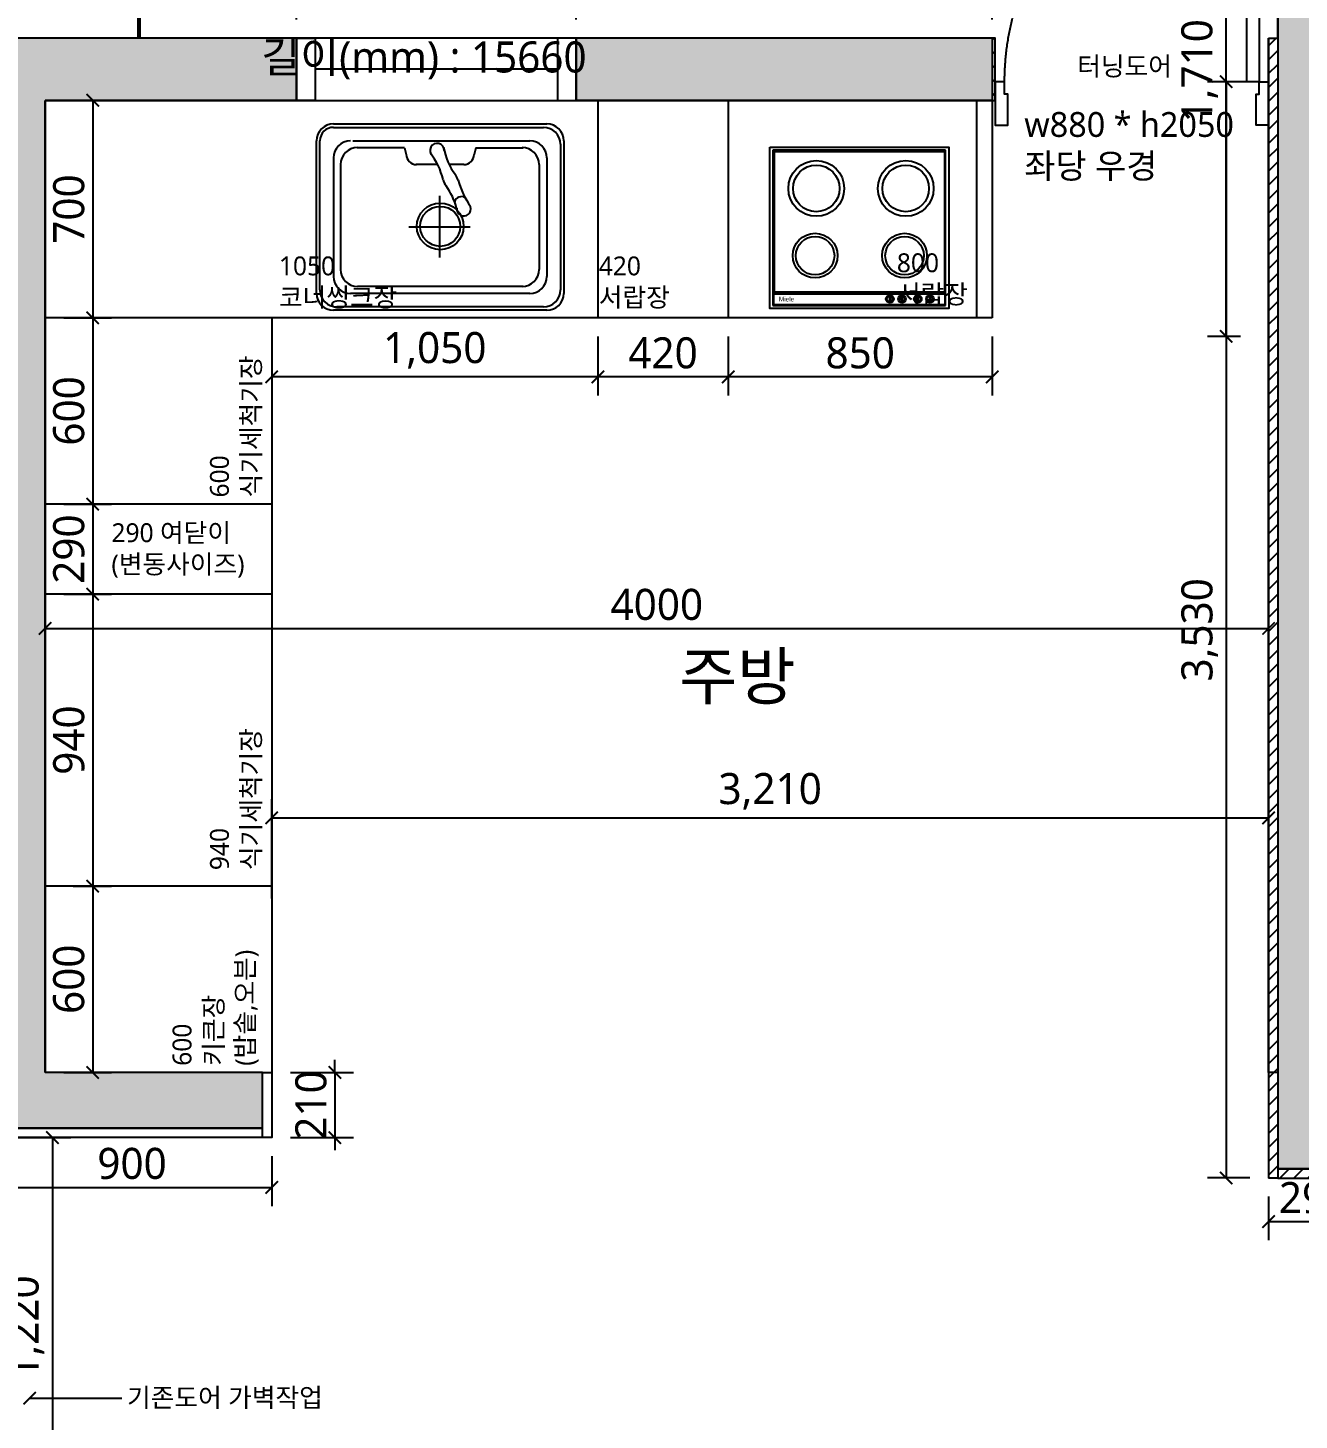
# Model space of a CAD drawing. Header units: millimetres. Extents: x 512 to 764439, y -71 to 559481.
# Drawn here: x 300511 to 304605, y 277711 to 282194 of the extents above; entities that cross this region are included whole.
import ezdxf
from ezdxf.enums import TextEntityAlignment as Align

# ---------------------------------------------------------------- set-up
doc = ezdxf.new("R2010")
doc.units = ezdxf.units.MM
doc.header["$LTSCALE"] = 50
doc.linetypes.add('CENTER2', pattern=[28.575, 19.05, -3.175, 3.175, -3.175])
doc.linetypes.add('HIDDEN2', pattern=[0.1875, 0.125, -0.0625])
for name, color, linetype in [('.', 8, 'Continuous'), ('CO-FURB-DN', 9, 'Continuous'), ('DIM', 7, 'Continuous'), ('fin', 5, 'Continuous'), ('fur', 6, 'Continuous'), ('ha', 8, 'Continuous'), ('hid', 8, 'HIDDEN2'), ('wall', 2, 'Continuous'), ('wall2', 3, 'Continuous'), ('win', 4, 'Continuous'), ('목공', 124, 'Continuous')]:
    doc.layers.add(name, color=color, linetype=linetype)
doc.layers.add('00', color=7, linetype='Continuous', lineweight=0)
doc.layers.add('text', color=7, linetype='Continuous', lineweight=0)
doc.styles.add('DH-TEXT', font='')
doc.styles.add('N 맑은고딕', font='malgun.ttf')
doc.styles.add('맑은 고딕', font='malgun.ttf')
doc.styles.get('DH-TEXT').set_extended_font_data('HY울릉도L')
doc.dimstyles.new('DH IN40', dxfattribs={"dimscale": 40, "dimtxt": 2.5, "dimasz": 1, "dimexe": 1.5, "dimexo": 1.5, "dimtad": 1, "dimdec": 7, "dimlunit": 6, "dimtxsty": '맑은 고딕', "dimblk": 'ARCHTICK', "dimcen": 2.5, "dimclrd": 256, "dimclre": 256, "dimclrt": 256, "dimadec": 0, "dimazin": 0, "dimtfac": 1, "dimtdec": 7, "dimtix": 1, "dimtmove": 0, "dimatfit": 3, "dimldrblk": 'ARCHTICK', "dimfxl": 1, "dimtfillclr": 1, "dimlwd": -1, "dimlwe": -1, "dimarcsym": 0})
pattern_1 = [(45, (-61314.15, 12269.408), (-22.4506403, 22.4506403), [])]

# ---------------------------------------------------------------- blocks, each defined once
blk = doc.blocks.new('*U17')
at = {"layer": 'win', "linetype": 'Continuous'}
blk.add_line((60, 100), (840, 100), dxfattribs=at)
for points in [[(0, 0), (900, 0), (900, 200), (0, 200)], [(0, 0), (60, 0), (60, 200), (0, 200)], [(900, 0), (840, 0), (840, 200), (900, 200)]]:
    blk.add_lwpolyline(points, close=True, dxfattribs=at)
blk = doc.blocks.new('*U767')
at = {"layer": 'win', "linetype": 'Continuous', "transparency": 33554687}
for points in [[(30, 1020), (30, 200), (70, 200), (70, 1020)], [(0, 200), (0, 60), (40, 60), (40, 160), (30, 160), (30, 200)], [(880, 200), (880, 60), (840, 60), (840, 160), (850, 160), (850, 200)]]:
    blk.add_lwpolyline(points, close=True, dxfattribs=at)
at = {"layer": 'win', "linetype": 'CENTER2', "ltscale": 20, "transparency": 33554687}
blk.add_arc((30, 200), 820, 0, 90, dxfattribs=at)
blk = doc.blocks.new('qussdfoiashfoi')
at = {"layer": 'ha', "linetype": 'Continuous'}
h = blk.add_hatch(color=256, dxfattribs=at)
h.dxf.hatch_style = 1
h.paths.add_polyline_path([(167853.5, 39235.2), (167853.5, 39565.2), (167623.5, 39565.2), (167623.5, 34425.2), (167853.5, 34425.2)])
h.paths.add_polyline_path([(166703.5, 38065.2), (165363.5, 38065.2), (165363.5, 37865.2), (166703.5, 37865.2)])
h.paths.add_polyline_path([(164463.5, 38065.2), (163453.5, 38065.2), (163453.5, 37035.2), (162123.5, 37035.2), (162123.5, 39365.2), (163323.5, 39365.2), (163323.5, 39565.2), (161923.5, 39565.2), (161923.5, 36255.2), (160823.5, 36255.2), (160823.5, 34875.2), (161023.5, 34875.2), (161023.5, 36055.2), (163483.5, 36055.2), (163483.5, 34735.2), (163253.5, 34735.2), (163253.5, 34555.2), (163513.5, 34555.2), (164353.5, 34555.2), (164353.5, 34735.2), (163653.5, 34735.2), (163653.5, 37865.2), (164463.5, 37865.2)])
h.paths.add_polyline_path([(163253.5, 36835.2), (163253.5, 36255.2), (162123.5, 36255.2), (162123.5, 36835.2)], flags=16)
h.paths.add_polyline_path([(163453.5, 33275.2), (163453.5, 33635.2), (163253.5, 33635.2), (163253.5, 33275.2), (162273.5, 33275.2), (162273.5, 33075.2), (163453.5, 33075.2)])
h.paths.add_polyline_path([(161373.5, 33275.2), (161023.5, 33275.2), (161023.5, 34315.2), (160823.5, 34315.2), (160823.5, 33275.2), (159913.5, 33275.2), (159913.5, 27845.2), (162303.5, 27845.2), (162303.5, 28905.2), (161883.5, 28905.2), (161883.5, 29425.2), (162383.5, 29425.2), (162383.5, 29625.2), (161663.5, 29625.2), (161663.5, 29425.2), (161663.5, 28045.2), (160113.5, 28045.2), (160113.5, 29425.2), (160883.5, 29425.2), (160883.5, 29625.2), (160233.5, 29625.2), (160233.5, 33075.2), (161023.5, 33075.2), (161373.5, 33075.2)])
h.paths.add_polyline_path([(164683.5, 33275.2), (164453.5, 33275.2), (164453.5, 29325.2), (164683.5, 29325.2)])
h.paths.add_polyline_path([(164683.5, 28375.2), (164483.5, 28375.2), (164483.5, 28285.2), (163813.5, 28285.2), (163813.5, 28085.2), (164483.5, 28085.2), (164483.5, 27845.2), (164683.5, 27845.2)])
h.paths.add_polyline_path([(169863.5, 32950.2), (169663.5, 32950.2), (169663.5, 29290.2), (169863.5, 29290.2), (169863.5, 29365.2), (170413.5, 29365.2), (170413.5, 29565.2), (169863.5, 29565.2)])
h.paths.add_polyline_path([(170523.5, 28245.2), (169863.5, 28245.2), (169863.5, 28400.2), (169663.5, 28400.2), (169663.5, 27845.2), (169863.5, 27845.2), (169863.5, 28045.2), (170523.5, 28045.2)])
h.paths.add_polyline_path([(174253.5, 32865.2), (174053.5, 32865.2), (174053.5, 34625.2), (172833.5, 34625.2), (172833.5, 37645.2), (171333.5, 37645.2), (171333.5, 37445.2), (172633.5, 37445.2), (172633.5, 34625.2), (170753.5, 34625.2), (170753.5, 34425.2), (170753.5, 33665.2), (170953.5, 33665.2), (170953.5, 34425.2), (173853.5, 34425.2), (173853.5, 32865.2), (173143.5, 32865.2), (170953.5, 32865.2), (170753.5, 32865.2), (170753.5, 32665.2), (174053.5, 32665.2), (174053.5, 29565.2), (172873.5, 29565.2), (172873.5, 29365.2), (174123.5, 29365.2), (174123.5, 28245.2), (172873.5, 28245.2), (172873.5, 28045.2), (174253.5, 28045.2)])
h.paths.add_polyline_path([(169853.5, 37445.2), (169983.5, 37445.2), (169983.5, 37645.2), (169303.5, 37645.2), (169303.5, 37445.2), (169653.5, 37445.2), (169653.5, 34425.2), (169853.5, 34425.2)])
h.paths.add_polyline_path([(171533.5, 39235.2), (171333.5, 39235.2), (171333.5, 38645.2), (171533.5, 38645.2)])
at = {"layer": 'hid', "linetype": 'Continuous'}
blk.add_line((163953.5, 38065.2), (163953.5, 39365.2), dxfattribs=at)
at = {"layer": 'wall'}
for p, q in [((167623.5, 39565.2), (167623.5, 34425.2)), ((164463.5, 38065.2), (163453.5, 38065.2)), ((164463.5, 38065.2), (164463.5, 37865.2)), ((166703.5, 38065.2), (165363.5, 38065.2)), ((165363.5, 38065.2), (165363.5, 37865.2)), ((166703.5, 38065.2), (166703.5, 37865.2)), ((164463.5, 37865.2), (163653.5, 37865.2)), ((163653.5, 37865.2), (163653.5, 34735.2)), ((166703.5, 37865.2), (165363.5, 37865.2)), ((164353.5, 34735.2), (163653.5, 34735.2)), ((164353.5, 34555.2), (164353.5, 34735.2)), ((163513.5, 34555.2), (164353.5, 34555.2)), ((167623.5, 34425.2), (167853.5, 34425.2))]:
    blk.add_line(p, q, dxfattribs=at)
blk = doc.blocks.new('FB-009')
at = {"layer": 'CO-FURB-DN', "color": 251}
for p, q in [((10, 510), (10, 10)), ((278, 510), (10, 510)), ((13.4, 505.2), (13.4, 53.7)), ((275.4, 505.2), (13.4, 505.2)), ((566, 510), (266.8, 510)), ((563.4, 505.2), (266.8, 505.2)), ((563.4, 53.7), (563.4, 505.2)), ((566, 10), (566, 510)), ((10, 50), (278, 50)), ((12.2, 46.5), (12.2, 13.4)), ((276.4, 46.5), (12.2, 46.5)), ((13.4, 53.7), (275.4, 53.7)), ((266.8, 53.7), (563.4, 53.7)), ((266.8, 50), (566, 50)), ((564.4, 46.5), (266.8, 46.5)), ((564.4, 13.4), (564.4, 46.5)), ((10, 10), (278, 10)), ((12.2, 13.4), (276.4, 13.4)), ((266.8, 13.4), (564.4, 13.4)), ((266.8, 10), (566, 10)), ((385, 40.6), (385, 21.8)), ((388, 40.6), (388, 21.8)), ((424.2, 40.6), (424.2, 21.8)), ((427.2, 40.6), (427.2, 21.8)), ((474.9, 40.6), (474.9, 21.8)), ((477.9, 40.6), (477.9, 21.8)), ((514, 40.6), (514, 21.8)), ((517, 40.6), (517, 21.8))]:
    blk.add_line(p, q, dxfattribs=at)
at = {"layer": 'CO-FURB-DN'}
blk.add_lwpolyline([(0, 520), (576, 520), (576, 0), (0, 0)], close=True, dxfattribs=at)
at = {"layer": 'CO-FURB-DN', "color": 251}
for centre, radius in [((149.6, 387.2), 89.9), ((149.6, 387.2), 74.9), ((437.6, 387.2), 89.9), ((437.6, 387.2), 74.9), ((145.8, 170.8), 72), ((145.8, 170.8), 62), ((433.8, 170.8), 72), ((433.8, 170.8), 62), ((386.5, 31.2), 12.5), ((386.5, 31.2), 9.52), ((425.6, 31.2), 12.5), ((425.6, 31.2), 9.52), ((476.3, 31.2), 12.5), ((476.3, 31.2), 9.52), ((515.5, 31.2), 12.5), ((515.5, 31.2), 9.52)]:
    blk.add_circle(centre, radius, dxfattribs=at)
at = {"layer": 'CO-FURB-DN', "color": 251, "style": 'DH-TEXT'}
blk.add_text('Miele', height=15, dxfattribs=at).set_placement((29, 23.1))
blk = doc.blocks.new('FB-021')
at = {"layer": 'CO-FURB-DN', "color": 8}
for p, q in [((-228.9, 399.9), (228.9, 399.9)), ((-265.3, 36.4), (-265.3, 363.6)), ((-187.4, 363.6), (192.6, 363.6)), ((265.3, 363.6), (265.3, 36.4)), ((-228.9, 327.2), (-228.9, 72.7)), ((228.9, 327.2), (228.9, 72.7)), ((192.6, 36.4), (-192.6, 36.4)), ((228.9, 0), (-228.9, 0))]:
    blk.add_line(p, q, dxfattribs=at)
at = {"layer": 'CO-FURB-DN', "color": 251}
for p, q in [((-228.9, 392.7), (221.7, 392.7)), ((-258, 43.6), (-258, 363.6)), ((-76.4, 349), (-178, 349)), ((-76.4, 349), (-72.7, 334.5)), ((76.4, 349), (72.7, 334.5)), ((76.4, 349), (178, 349)), ((258, 356.3), (258, 43.6)), ((-213.8, 313.1), (-213.8, 87.6)), ((-5.1, 312.7), (-51.6, 312.7)), ((50.9, 312.7), (19.7, 312.7)), ((212.3, 313.1), (212.3, 87.6)), ((-1.4, 245.4), (-1.4, 113.5)), ((-67.3, 179.4), (64.6, 179.4)), ((178, 50.9), (-177.4, 50.9)), ((221.7, 7.3), (-221.7, 7.3))]:
    blk.add_line(p, q, dxfattribs=at)
for radius in [50.2, 42.9]:
    blk.add_circle((0.1, 180.1), radius, dxfattribs=at)
at = {"layer": 'CO-FURB-DN', "color": 8}
for centre, radius, start, end in [((-228.9, 363.6), 36.4, 90, 180), ((228.9, 363.6), 36.4, 0, 90), ((-192.6, 327.2), 36.4, 90, 180), ((192.6, 327.2), 36.4, 0, 90), ((-6.6, 343), 15.3, 359.2451, 229.3055), ((-131.8, 248.8), 141.7, 13.1394, 38.5882), ((146.6, 375.3), 141.7, 190.5553, 216.4137), ((43.5, 289.7), 38.3, 193.1394, 216.3213), ((1.8, 268.4), 38.3, 16.5509, 36.4137), ((236.7, 338.3), 206.8, 196.5509, 214.0056), ((-101.6, 183.1), 141.7, 14.798, 36.3213), ((45.8, 228.7), 15.3, 58.1457, 163.3853), ((50.7, 217.8), 15.3, 174.4612, 18.1232), ((-192.6, 72.7), 36.4, 180, 270), ((192.6, 72.7), 36.4, 270, 0), ((-228.9, 36.4), 36.4, 180, 270), ((228.9, 36.4), 36.4, 270, 0)]:
    blk.add_arc(centre, radius, start, end, dxfattribs=at)
at = {"layer": 'CO-FURB-DN', "color": 251}
for centre, radius, start, end in [((-228.9, 363.6), 29.1, 90, 180), ((221.7, 356.3), 36.4, 0, 90), ((-177.4, 312.7), 36.4, 90, 180), ((-50.9, 334.5), 21.8, 180, 270), ((50.9, 334.5), 21.8, 270, 0), ((176, 312.7), 36.4, 0, 90), ((-176.7, 87.9), 37, 180.4305, 268.9606), ((176, 87.6), 36.4, 270, 0), ((-221.7, 43.6), 36.4, 180, 270), ((221.7, 43.6), 36.4, 270, 0)]:
    blk.add_arc(centre, radius, start, end, dxfattribs=at)
blk = doc.blocks.new('_ArchTick')
at = {"color": 0, "linetype": 'ByBlock', "const_width": 0.15}
blk.add_lwpolyline([(-0.5, -0.5), (0.5, 0.5)], dxfattribs=at)
blk = doc.blocks.new('*D953')
at = {"layer": 'Defpoints', "color": 0, "linetype": 'Continuous', "transparency": 16777216}
for p in [(300396.6, 278620.4), (300366.6, 277400.4), (300590, 277400.4)]:
    blk.add_point(p, dxfattribs=at)
at = {"layer": 'DIM', "transparency": 16777216}
for p, q in [((300456.6, 278620.4), (300650, 278620.4)), ((300590, 278620.4), (300590, 277400.4)), ((300426.6, 277400.4), (300650, 277400.4))]:
    blk.add_line(p, q, dxfattribs=at)
at = {"layer": 'DIM', "linetype": 'Continuous', "transparency": 16777216, "xscale": 40, "yscale": 40, "zscale": 40}
for p, rotation in [((300590, 278620.4), 90), ((300590, 277400.4), 270)]:
    blk.add_blockref('_ArchTick', p, dxfattribs=dict(at, rotation=rotation))
at = {"layer": 'DIM', "linetype": 'Continuous', "transparency": 16777216, "insert": (300504.7, 278010.4), "char_height": 100, "attachment_point": 5, "rotation": 90, "style": '맑은 고딕'}
blk.add_mtext('1,220', dxfattribs=at)
blk = doc.blocks.new('*D954')
at = {"layer": 'Defpoints', "color": 0, "linetype": 'Continuous', "transparency": 16777216}
for p in [(300396.6, 278620.4), (301296.6, 278620.4), (301296.6, 278460)]:
    blk.add_point(p, dxfattribs=at)
at = {"layer": 'DIM', "transparency": 16777216}
for p, q in [((300396.6, 278560.4), (300396.6, 278400)), ((301296.6, 278560.4), (301296.6, 278400)), ((300396.6, 278460), (301296.6, 278460))]:
    blk.add_line(p, q, dxfattribs=at)
at = {"layer": 'DIM', "linetype": 'Continuous', "transparency": 16777216, "xscale": 40, "yscale": 40, "zscale": 40, "rotation": 180}
blk.add_blockref('_ArchTick', (300396.6, 278460), dxfattribs=at)
at = {"layer": 'DIM', "linetype": 'Continuous', "transparency": 16777216, "xscale": 40, "yscale": 40, "zscale": 40}
blk.add_blockref('_ArchTick', (301296.6, 278460), dxfattribs=at)
at = {"layer": 'DIM', "linetype": 'Continuous', "transparency": 16777216, "insert": (300846.6, 278536.7), "char_height": 100, "attachment_point": 5, "style": '맑은 고딕'}
blk.add_mtext('900', dxfattribs=at)
blk = doc.blocks.new('*D955')
at = {"layer": 'Defpoints', "color": 0, "linetype": 'Continuous', "transparency": 16777216}
for p in [(301296.6, 278830.4), (301296.6, 278620.4), (301500, 278620.4)]:
    blk.add_point(p, dxfattribs=at)
at = {"layer": 'DIM', "transparency": 16777216}
for p, q in [((301500, 278830.4), (301500, 278870.4)), ((301356.6, 278830.4), (301560, 278830.4)), ((301500, 278830.4), (301500, 278620.4)), ((301356.6, 278620.4), (301560, 278620.4)), ((301500, 278620.4), (301500, 278580.4))]:
    blk.add_line(p, q, dxfattribs=at)
at = {"layer": 'DIM', "linetype": 'Continuous', "transparency": 16777216, "xscale": 40, "yscale": 40, "zscale": 40}
for p, rotation in [((301500, 278830.4), 270), ((301500, 278620.4), 90)]:
    blk.add_blockref('_ArchTick', p, dxfattribs=dict(at, rotation=rotation))
at = {"layer": 'DIM', "linetype": 'Continuous', "transparency": 16777216, "insert": (301423.1, 278725.4), "char_height": 100, "attachment_point": 5, "rotation": 90, "style": '맑은 고딕'}
blk.add_mtext('210', dxfattribs=at)
blk = doc.blocks.new('*D956')
at = {"layer": 'Defpoints', "color": 0, "linetype": 'Continuous', "transparency": 16777216}
for p in [(300566.6, 280530.4), (304506.6, 280530.4), (304506.6, 280260)]:
    blk.add_point(p, dxfattribs=at)
at = {"layer": 'DIM', "transparency": 16777216}
for p, q in [((300566.6, 280470.4), (300566.6, 280200)), ((304506.6, 280470.4), (304506.6, 280200)), ((300566.6, 280260), (304506.6, 280260))]:
    blk.add_line(p, q, dxfattribs=at)
at = {"layer": 'DIM', "linetype": 'Continuous', "transparency": 16777216, "xscale": 40, "yscale": 40, "zscale": 40, "rotation": 180}
blk.add_blockref('_ArchTick', (300566.6, 280260), dxfattribs=at)
at = {"layer": 'DIM', "linetype": 'Continuous', "transparency": 16777216, "xscale": 40, "yscale": 40, "zscale": 40}
blk.add_blockref('_ArchTick', (304506.6, 280260), dxfattribs=at)
at = {"layer": 'DIM', "linetype": 'Continuous', "transparency": 16777216, "insert": (302536.6, 280336.7), "char_height": 100, "attachment_point": 5, "style": '맑은 고딕'}
blk.add_mtext('4000', dxfattribs=at)
blk = doc.blocks.new('*D957')
at = {"layer": 'Defpoints', "color": 0, "linetype": 'Continuous', "transparency": 16777216}
for p in [(304506.6, 282020.4), (304370, 278490.4), (304506.6, 278490.4)]:
    blk.add_point(p, dxfattribs=at)
at = {"layer": 'DIM', "transparency": 16777216}
for p, q in [((304446.6, 282020.4), (304310, 282020.4)), ((304370, 282020.4), (304370, 278490.4)), ((304446.6, 278490.4), (304310, 278490.4))]:
    blk.add_line(p, q, dxfattribs=at)
at = {"layer": 'DIM', "linetype": 'Continuous', "transparency": 16777216, "xscale": 40, "yscale": 40, "zscale": 40}
for p, rotation in [((304370, 282020.4), 90), ((304370, 278490.4), 270)]:
    blk.add_blockref('_ArchTick', p, dxfattribs=dict(at, rotation=rotation))
at = {"layer": 'DIM', "linetype": 'Continuous', "transparency": 16777216, "insert": (304284.9, 280255.4), "char_height": 100, "attachment_point": 5, "rotation": 90, "style": '맑은 고딕'}
blk.add_mtext('3,530', dxfattribs=at)
blk = doc.blocks.new('*D958')
at = {"layer": 'Defpoints', "color": 0, "linetype": 'Continuous', "transparency": 16777216}
for p in [(304506.6, 279650), (301296.6, 279330.4), (304506.6, 279330.4)]:
    blk.add_point(p, dxfattribs=at)
at = {"layer": 'DIM', "transparency": 16777216}
for p, q in [((301296.6, 279390.4), (301296.6, 279710)), ((304506.6, 279390.4), (304506.6, 279710)), ((301296.6, 279650), (304506.6, 279650))]:
    blk.add_line(p, q, dxfattribs=at)
at = {"layer": 'DIM', "linetype": 'Continuous', "transparency": 16777216, "xscale": 40, "yscale": 40, "zscale": 40, "rotation": 180}
blk.add_blockref('_ArchTick', (301296.6, 279650), dxfattribs=at)
at = {"layer": 'DIM', "linetype": 'Continuous', "transparency": 16777216, "xscale": 40, "yscale": 40, "zscale": 40}
blk.add_blockref('_ArchTick', (304506.6, 279650), dxfattribs=at)
at = {"layer": 'DIM', "linetype": 'Continuous', "transparency": 16777216, "insert": (302901.6, 279735.3), "char_height": 100, "attachment_point": 5, "style": '맑은 고딕'}
blk.add_mtext('3,210', dxfattribs=at)
blk = doc.blocks.new('*D959')
at = {"layer": 'Defpoints', "color": 0, "linetype": 'Continuous', "transparency": 16777216}
for p in [(304506.6, 278490.4), (304796.6, 278490.4), (304796.6, 278350)]:
    blk.add_point(p, dxfattribs=at)
at = {"layer": 'DIM', "transparency": 16777216}
for p, q in [((304506.6, 278430.4), (304506.6, 278290)), ((304796.6, 278430.4), (304796.6, 278290)), ((304506.6, 278350), (304796.6, 278350))]:
    blk.add_line(p, q, dxfattribs=at)
at = {"layer": 'DIM', "linetype": 'Continuous', "transparency": 16777216, "xscale": 40, "yscale": 40, "zscale": 40, "rotation": 180}
blk.add_blockref('_ArchTick', (304506.6, 278350), dxfattribs=at)
at = {"layer": 'DIM', "linetype": 'Continuous', "transparency": 16777216, "xscale": 40, "yscale": 40, "zscale": 40}
blk.add_blockref('_ArchTick', (304796.6, 278350), dxfattribs=at)
at = {"layer": 'DIM', "linetype": 'Continuous', "transparency": 16777216, "insert": (304651.6, 278426.7), "char_height": 100, "attachment_point": 5, "style": '맑은 고딕'}
blk.add_mtext('290', dxfattribs=at)
blk = doc.blocks.new('*D972')
at = {"layer": 'Defpoints', "color": 0, "linetype": 'Continuous', "transparency": 16777216}
for p in [(302276.6, 282270), (302276.6, 282160.4), (303616.6, 282160.4)]:
    blk.add_point(p, dxfattribs=at)
at = {"layer": 'DIM', "transparency": 16777216}
for p, q in [((302276.6, 282220.4), (302276.6, 282330)), ((303616.6, 282220.4), (303616.6, 282330)), ((303616.6, 282270), (302276.6, 282270))]:
    blk.add_line(p, q, dxfattribs=at)
at = {"layer": 'DIM', "linetype": 'Continuous', "transparency": 16777216, "xscale": 40, "yscale": 40, "zscale": 40, "rotation": 180}
blk.add_blockref('_ArchTick', (302276.6, 282270), dxfattribs=at)
at = {"layer": 'DIM', "linetype": 'Continuous', "transparency": 16777216, "xscale": 40, "yscale": 40, "zscale": 40}
blk.add_blockref('_ArchTick', (303616.6, 282270), dxfattribs=at)
at = {"layer": 'DIM', "linetype": 'Continuous', "transparency": 16777216, "insert": (302946.6, 282355.3), "char_height": 100, "attachment_point": 5, "style": '맑은 고딕'}
blk.add_mtext('1,340', dxfattribs=at)
blk = doc.blocks.new('*D973')
at = {"layer": 'Defpoints', "color": 0, "linetype": 'Continuous', "transparency": 16777216}
for p in [(301376.6, 282270), (301376.6, 282160.4), (302276.6, 282160.4)]:
    blk.add_point(p, dxfattribs=at)
at = {"layer": 'DIM', "transparency": 16777216}
for p, q in [((301376.6, 282220.4), (301376.6, 282330)), ((302276.6, 282220.4), (302276.6, 282330)), ((302276.6, 282270), (301376.6, 282270))]:
    blk.add_line(p, q, dxfattribs=at)
at = {"layer": 'DIM', "linetype": 'Continuous', "transparency": 16777216, "xscale": 40, "yscale": 40, "zscale": 40, "rotation": 180}
blk.add_blockref('_ArchTick', (301376.6, 282270), dxfattribs=at)
at = {"layer": 'DIM', "linetype": 'Continuous', "transparency": 16777216, "xscale": 40, "yscale": 40, "zscale": 40}
blk.add_blockref('_ArchTick', (302276.6, 282270), dxfattribs=at)
at = {"layer": 'DIM', "linetype": 'Continuous', "transparency": 16777216, "insert": (301826.6, 282346.7), "char_height": 100, "attachment_point": 5, "style": '맑은 고딕'}
blk.add_mtext('900', dxfattribs=at)
blk = doc.blocks.new('*D974')
at = {"layer": 'Defpoints', "color": 0, "linetype": 'Continuous', "transparency": 16777216}
for p in [(300366.6, 282270), (300366.6, 282160.4), (301376.6, 282160.4)]:
    blk.add_point(p, dxfattribs=at)
at = {"layer": 'DIM', "transparency": 16777216}
for p, q in [((300366.6, 282220.4), (300366.6, 282330)), ((301376.6, 282220.4), (301376.6, 282330)), ((301376.6, 282270), (300366.6, 282270))]:
    blk.add_line(p, q, dxfattribs=at)
at = {"layer": 'DIM', "linetype": 'Continuous', "transparency": 16777216, "xscale": 40, "yscale": 40, "zscale": 40, "rotation": 180}
blk.add_blockref('_ArchTick', (300366.6, 282270), dxfattribs=at)
at = {"layer": 'DIM', "linetype": 'Continuous', "transparency": 16777216, "xscale": 40, "yscale": 40, "zscale": 40}
blk.add_blockref('_ArchTick', (301376.6, 282270), dxfattribs=at)
at = {"layer": 'DIM', "linetype": 'Continuous', "transparency": 16777216, "insert": (300871.6, 282355.3), "char_height": 100, "attachment_point": 5, "style": '맑은 고딕'}
blk.add_mtext('1,010', dxfattribs=at)
blk = doc.blocks.new('*D992')
at = {"layer": 'Defpoints', "color": 0, "linetype": 'Continuous', "transparency": 16777216}
for p in [(304370, 282910.4), (304476.6, 282910.4), (304476.6, 281200.4)]:
    blk.add_point(p, dxfattribs=at)
at = {"layer": 'DIM', "transparency": 16777216}
for p, q in [((304416.6, 282910.4), (304310, 282910.4)), ((304370, 281200.4), (304370, 282910.4)), ((304416.6, 281200.4), (304310, 281200.4))]:
    blk.add_line(p, q, dxfattribs=at)
at = {"layer": 'DIM', "linetype": 'Continuous', "transparency": 16777216, "xscale": 40, "yscale": 40, "zscale": 40}
for p, rotation in [((304370, 282910.4), 90), ((304370, 281200.4), 270)]:
    blk.add_blockref('_ArchTick', p, dxfattribs=dict(at, rotation=rotation))
at = {"layer": 'DIM', "linetype": 'Continuous', "transparency": 16777216, "insert": (304284.7, 282055.4), "char_height": 100, "attachment_point": 5, "rotation": 90, "style": '맑은 고딕'}
blk.add_mtext('1,710', dxfattribs=at)
blk = doc.blocks.new('*D1501')
at = {"layer": 'Defpoints', "color": 0, "linetype": 'Continuous', "transparency": 16777216}
for p in [(302766.6, 281260.4), (303616.6, 281260.4), (302766.6, 281070)]:
    blk.add_point(p, dxfattribs=at)
at = {"layer": 'DIM', "transparency": 16777216}
for p, q in [((302766.6, 281200.4), (302766.6, 281010)), ((303616.6, 281200.4), (303616.6, 281010)), ((303616.6, 281070), (302766.6, 281070))]:
    blk.add_line(p, q, dxfattribs=at)
at = {"layer": 'DIM', "linetype": 'Continuous', "transparency": 16777216, "xscale": 40, "yscale": 40, "zscale": 40, "rotation": 180}
blk.add_blockref('_ArchTick', (302766.6, 281070), dxfattribs=at)
at = {"layer": 'DIM', "linetype": 'Continuous', "transparency": 16777216, "xscale": 40, "yscale": 40, "zscale": 40}
blk.add_blockref('_ArchTick', (303616.6, 281070), dxfattribs=at)
at = {"layer": 'DIM', "linetype": 'Continuous', "transparency": 16777216, "insert": (303191.6, 281146.7), "char_height": 100, "attachment_point": 5, "style": '맑은 고딕'}
blk.add_mtext('850', dxfattribs=at)
blk = doc.blocks.new('*D1502')
at = {"layer": 'Defpoints', "color": 0, "linetype": 'Continuous', "transparency": 16777216}
for p in [(302346.6, 281260.4), (302766.6, 281260.4), (302346.6, 281070)]:
    blk.add_point(p, dxfattribs=at)
at = {"layer": 'DIM', "transparency": 16777216}
for p, q in [((302346.6, 281200.4), (302346.6, 281010)), ((302766.6, 281200.4), (302766.6, 281010)), ((302766.6, 281070), (302346.6, 281070))]:
    blk.add_line(p, q, dxfattribs=at)
at = {"layer": 'DIM', "linetype": 'Continuous', "transparency": 16777216, "xscale": 40, "yscale": 40, "zscale": 40, "rotation": 180}
blk.add_blockref('_ArchTick', (302346.6, 281070), dxfattribs=at)
at = {"layer": 'DIM', "linetype": 'Continuous', "transparency": 16777216, "xscale": 40, "yscale": 40, "zscale": 40}
blk.add_blockref('_ArchTick', (302766.6, 281070), dxfattribs=at)
at = {"layer": 'DIM', "linetype": 'Continuous', "transparency": 16777216, "insert": (302556.6, 281146.7), "char_height": 100, "attachment_point": 5, "style": '맑은 고딕'}
blk.add_mtext('420', dxfattribs=at)
blk = doc.blocks.new('*D1503')
at = {"layer": 'Defpoints', "color": 0, "linetype": 'Continuous', "transparency": 16777216}
for p in [(301296.6, 281260.4), (302346.6, 281260.4), (301296.6, 281070)]:
    blk.add_point(p, dxfattribs=at)
at = {"layer": 'DIM', "transparency": 16777216}
for p, q in [((301296.6, 281200.4), (301296.6, 281010)), ((302346.6, 281200.4), (302346.6, 281010)), ((302346.6, 281070), (301296.6, 281070))]:
    blk.add_line(p, q, dxfattribs=at)
at = {"layer": 'DIM', "linetype": 'Continuous', "transparency": 16777216, "xscale": 40, "yscale": 40, "zscale": 40, "rotation": 180}
blk.add_blockref('_ArchTick', (301296.6, 281070), dxfattribs=at)
at = {"layer": 'DIM', "linetype": 'Continuous', "transparency": 16777216, "xscale": 40, "yscale": 40, "zscale": 40}
blk.add_blockref('_ArchTick', (302346.6, 281070), dxfattribs=at)
at = {"layer": 'DIM', "linetype": 'Continuous', "transparency": 16777216, "insert": (301821.6, 281155.3), "char_height": 100, "attachment_point": 5, "style": '맑은 고딕'}
blk.add_mtext('1,050', dxfattribs=at)
blk = doc.blocks.new('*D1505')
at = {"layer": 'Defpoints', "color": 0, "linetype": 'Continuous', "transparency": 16777216}
for p in [(300566.6, 281960.4), (300566.6, 281260.4), (300720, 281260.4)]:
    blk.add_point(p, dxfattribs=at)
at = {"layer": 'DIM', "transparency": 16777216}
for p, q in [((300626.6, 281960.4), (300780, 281960.4)), ((300720, 281960.4), (300720, 281260.4)), ((300626.6, 281260.4), (300780, 281260.4))]:
    blk.add_line(p, q, dxfattribs=at)
at = {"layer": 'DIM', "linetype": 'Continuous', "transparency": 16777216, "xscale": 40, "yscale": 40, "zscale": 40}
for p, rotation in [((300720, 281960.4), 90), ((300720, 281260.4), 270)]:
    blk.add_blockref('_ArchTick', p, dxfattribs=dict(at, rotation=rotation))
at = {"layer": 'DIM', "linetype": 'Continuous', "transparency": 16777216, "insert": (300643.3, 281610.4), "char_height": 100, "attachment_point": 5, "rotation": 90, "style": '맑은 고딕'}
blk.add_mtext('700', dxfattribs=at)
blk = doc.blocks.new('*D1506')
at = {"layer": 'Defpoints', "color": 0, "linetype": 'Continuous', "transparency": 16777216}
for p in [(300566.6, 281260.4), (300566.6, 280660.4), (300720, 280660.4)]:
    blk.add_point(p, dxfattribs=at)
at = {"layer": 'DIM', "transparency": 16777216}
for p, q in [((300626.6, 281260.4), (300780, 281260.4)), ((300720, 281260.4), (300720, 280660.4)), ((300626.6, 280660.4), (300780, 280660.4))]:
    blk.add_line(p, q, dxfattribs=at)
at = {"layer": 'DIM', "linetype": 'Continuous', "transparency": 16777216, "xscale": 40, "yscale": 40, "zscale": 40}
for p, rotation in [((300720, 281260.4), 90), ((300720, 280660.4), 270)]:
    blk.add_blockref('_ArchTick', p, dxfattribs=dict(at, rotation=rotation))
at = {"layer": 'DIM', "linetype": 'Continuous', "transparency": 16777216, "insert": (300643.3, 280960.4), "char_height": 100, "attachment_point": 5, "rotation": 90, "style": '맑은 고딕'}
blk.add_mtext('600', dxfattribs=at)
blk = doc.blocks.new('*D1508')
at = {"layer": 'Defpoints', "color": 0, "linetype": 'Continuous', "transparency": 16777216}
for p in [(300566.6, 280660.4), (300566.6, 280370.4), (300720, 280370.4)]:
    blk.add_point(p, dxfattribs=at)
at = {"layer": 'DIM', "transparency": 16777216}
for p, q in [((300626.6, 280660.4), (300780, 280660.4)), ((300720, 280660.4), (300720, 280370.4)), ((300626.6, 280370.4), (300780, 280370.4))]:
    blk.add_line(p, q, dxfattribs=at)
at = {"layer": 'DIM', "linetype": 'Continuous', "transparency": 16777216, "xscale": 40, "yscale": 40, "zscale": 40}
for p, rotation in [((300720, 280660.4), 90), ((300720, 280370.4), 270)]:
    blk.add_blockref('_ArchTick', p, dxfattribs=dict(at, rotation=rotation))
at = {"layer": 'DIM', "linetype": 'Continuous', "transparency": 16777216, "insert": (300643.3, 280515.4), "char_height": 100, "attachment_point": 5, "rotation": 90, "style": '맑은 고딕'}
blk.add_mtext('290', dxfattribs=at)
blk = doc.blocks.new('*D1509')
at = {"layer": 'Defpoints', "color": 0, "linetype": 'Continuous', "transparency": 16777216}
for p in [(300566.6, 280370.4), (300596.6, 279430.4), (300720, 279430.4)]:
    blk.add_point(p, dxfattribs=at)
at = {"layer": 'DIM', "transparency": 16777216}
for p, q in [((300626.6, 280370.4), (300780, 280370.4)), ((300720, 280370.4), (300720, 279430.4)), ((300656.6, 279430.4), (300780, 279430.4))]:
    blk.add_line(p, q, dxfattribs=at)
at = {"layer": 'DIM', "linetype": 'Continuous', "transparency": 16777216, "xscale": 40, "yscale": 40, "zscale": 40}
for p, rotation in [((300720, 280370.4), 90), ((300720, 279430.4), 270)]:
    blk.add_blockref('_ArchTick', p, dxfattribs=dict(at, rotation=rotation))
at = {"layer": 'DIM', "linetype": 'Continuous', "transparency": 16777216, "insert": (300643.3, 279900.4), "char_height": 100, "attachment_point": 5, "rotation": 90, "style": '맑은 고딕'}
blk.add_mtext('940', dxfattribs=at)
blk = doc.blocks.new('*D1510')
at = {"layer": 'Defpoints', "color": 0, "linetype": 'Continuous', "transparency": 16777216}
for p in [(300596.6, 279430.4), (300566.6, 278830.4), (300720, 278830.4)]:
    blk.add_point(p, dxfattribs=at)
at = {"layer": 'DIM', "transparency": 16777216}
for p, q in [((300656.6, 279430.4), (300780, 279430.4)), ((300720, 279430.4), (300720, 278830.4)), ((300626.6, 278830.4), (300780, 278830.4))]:
    blk.add_line(p, q, dxfattribs=at)
at = {"layer": 'DIM', "linetype": 'Continuous', "transparency": 16777216, "xscale": 40, "yscale": 40, "zscale": 40}
for p, rotation in [((300720, 279430.4), 90), ((300720, 278830.4), 270)]:
    blk.add_blockref('_ArchTick', p, dxfattribs=dict(at, rotation=rotation))
at = {"layer": 'DIM', "linetype": 'Continuous', "transparency": 16777216, "insert": (300643.3, 279130.4), "char_height": 100, "attachment_point": 5, "rotation": 90, "style": '맑은 고딕'}
blk.add_mtext('600', dxfattribs=at)

msp = doc.modelspace()

# ---------------------------------------------------------------- hatches: boundary and pattern name
at = {"layer": '.', "linetype": 'Continuous', "true_color": 0x991b1e, "transparency": 33554559}
h = msp.add_hatch(dxfattribs=at)
h.set_pattern_fill('ANSI31', color=244, scale=10)
h.paths.add_polyline_path([(303626.5943044, 282160.37295821), (303616.5943044, 282160.37295821), (303616.5943044, 281960.37295821), (303626.5943044, 281960.37295821), (303626.5943044, 282020.37295821)])
h = msp.add_hatch(dxfattribs=at)
h.set_pattern_fill('ANSI31', color=244, scale=10)
h.set_pattern_definition(pattern_1)
h.paths.add_polyline_path([(306576.5943044, 277045.37295821), (306776.5943044, 277045.37295821), (306776.5943044, 276960.37295821), (306806.5943044, 276960.37295821), (306806.5943044, 277075.37295821), (306776.5943044, 277075.37295821), (306576.5943044, 277075.37295821), (306546.5943044, 277075.37295821), (306546.5943044, 273620.37295821), (306576.5943044, 273620.37295821)])
h.paths.add_polyline_path([(304536.5943044, 282160.37295821), (304506.5943044, 282160.37295821), (304506.5943044, 278830.37295821), (304536.5943044, 278830.37295821)])
h = msp.add_hatch(dxfattribs=at)
h.set_pattern_fill('ANSI31', color=244, scale=10)
h.set_pattern_definition(pattern_1)
h.paths.add_polyline_path([(307666.5943044, 278520.37295821), (307636.5943044, 278520.37295821), (307636.5943044, 277760.37295821), (307666.5943044, 277760.37295821)])
h.paths.add_polyline_path([(306566.5943044, 278620.37295821), (305966.5943044, 278620.37295821), (305966.5943044, 278490.37295821), (306566.5943044, 278490.37295821)])
h.paths.add_polyline_path([(306766.5943044, 278520.37295821), (306566.5943044, 278520.37295821), (306566.5943044, 278490.37295821), (306766.5943044, 278490.37295821)])
h.paths.add_polyline_path([(304536.5943044, 278650.37295821), (304506.5943044, 278650.37295821), (304506.5943044, 278490.37295821), (304536.5943044, 278490.37295821)])
h.paths.add_polyline_path([(304766.5943044, 278520.37295821), (304536.5943044, 278520.37295821), (304536.5943044, 278490.37295821), (304766.5943044, 278490.37295821)])
h.paths.add_polyline_path([(304536.5943044, 278830.37295821), (304506.5943044, 278830.37295821), (304506.5943044, 278650.37295821), (304536.5943044, 278650.37295821)])
h.paths.add_polyline_path([(306216.5943044, 281740.37295821), (305816.5943044, 281740.37295821), (305816.5943044, 281540.37295821), (306216.5943044, 281540.37295821)])
h.paths.add_polyline_path([(310056.5943044, 278520.37295821), (309906.5943044, 278520.37295821), (309906.5943044, 277820.37295821), (310056.5943044, 277820.37295821)])

# ---------------------------------------------------------------- linework, layer by layer
at = {"layer": 'fin', "color": 3, "linetype": 'Continuous'}
msp.add_lwpolyline([(303616.5943044, 281960.37295821), (303626.5943044, 281960.37295821), (303626.5943044, 282160.37295821), (303616.5943044, 282160.37295821)], close=True, dxfattribs=at)
at = {"layer": 'fur', "linetype": 'Continuous'}
for p, q in [((300566.5943044, 281960.37295821), (301266.5943044, 281960.37295821)), ((300566.5943044, 278830.37295821), (300566.5943044, 281960.37295821)), ((300566.5943044, 281960.37295821), (303616.5943044, 281960.37295821)), ((300566.5943044, 281260.37295821), (300566.5943044, 281960.37295821)), ((302346.5943044, 281960.37295821), (302346.5943044, 281260.37295821)), ((302766.5943044, 281960.37295821), (302766.5943044, 281260.37295821)), ((303566.5943044, 281960.37295821), (303566.5943044, 281260.37295821)), ((303616.5943044, 281960.37295821), (303616.5943044, 281260.37295821)), ((303616.5943044, 281260.37295821), (300566.5943044, 281260.37295821)), ((301296.5943044, 281260.37295821), (301296.5943044, 278830.37295821)), ((301296.5943044, 280660.37295821), (300566.5943044, 280660.37295821)), ((301296.5943044, 280370.37295821), (300566.5943044, 280370.37295821)), ((301296.5943044, 279430.37295821), (300566.5943044, 279430.37295821)), ((301266.5943044, 278830.37295821), (300566.5943044, 278830.37295821))]:
    msp.add_line(p, q, dxfattribs=at)
msp.add_lwpolyline([(300566.5943044, 281960.37295821), (301266.5943044, 281960.37295821), (301266.5943044, 281960.37295821), (300566.5943044, 281960.37295821)], close=True, dxfattribs=at)
at = {"layer": 'wall2', "linetype": 'Continuous'}
for points in [[(304506.5943044, 282160.37295821), (304506.5943044, 278490.37295821)], [(304506.5943044, 282160.37295821), (304536.5943044, 282160.37295821)], [(304536.5943044, 282160.37295821), (304536.5943044, 278490.37295821)], [(301266.5943044, 278650.37295821), (300366.5943044, 278650.37295821), (300366.5943044, 277370.37295821)], [(301266.5943044, 278620.37295821), (300396.5943044, 278620.37295821), (300396.5943044, 277400.37295821)], [(304536.5943044, 278490.37295821), (304506.5943044, 278490.37295821)]]:
    msp.add_lwpolyline(points, dxfattribs=at)
for points in [[(304506.5943044, 282160.37295821), (304536.5943044, 282160.37295821), (304536.5943044, 278830.37295821), (304506.5943044, 278830.37295821)], [(301266.5943044, 278830.37295821), (301296.5943044, 278830.37295821), (301296.5943044, 278620.37295821), (301266.5943044, 278620.37295821)], [(304536.5943044, 278490.37295821), (304766.5943044, 278490.37295821), (304766.5943044, 278520.37295821), (304536.5943044, 278520.37295821)]]:
    msp.add_lwpolyline(points, close=True, dxfattribs=at)
at = {"layer": '목공', "color": 85, "linetype": 'Continuous', "true_color": 0x58ba48}
msp.add_line((303616.5943044, 282160.37295821), (300366.5943044, 282160.37295821), dxfattribs=at)
for points in [[(300866.5943044, 283460.37295821), (300871.5943044, 282160.37295821), (300366.5943044, 282160.37295821), (300366.5943044, 281130.37295821), (299036.5943044, 281130.37295821), (299036.5943044, 283460.37295821), (300866.5943044, 283460.37295821)], [(304536.5943044, 282160.37295821), (304536.5943044, 283460.37295821)]]:
    msp.add_lwpolyline(points, dxfattribs=at)

# ---------------------------------------------------------------- block references
at = {"layer": '00'}
msp.add_blockref('qussdfoiashfoi', (136913.05013024, 244095.19644856), dxfattribs=at)
at = {"layer": 'CO-FURB-DN', "xscale": 1.500205058099792, "yscale": 1.500205058099792, "zscale": 1.500205058099792}
msp.add_blockref('FB-021', (301838.92990039, 281284.33707488), dxfattribs=at)
at = {"layer": 'CO-FURB-DN'}
msp.add_blockref('FB-009', (302900.5943044, 281289.62818491), dxfattribs=at)
at = {"layer": 'win', "linetype": 'Continuous', "xscale": -1}
msp.add_blockref('*U767', (304506.59432452, 281820.37296044), dxfattribs=at)
at = {"layer": 'win', "linetype": 'Continuous', "rotation": 180}
msp.add_blockref('*U17', (302276.5943044, 282160.37295821), dxfattribs=at)

# ---------------------------------------------------------------- texts
at = {"layer": 'text', "attachment_point": 1, "style": 'N 맑은고딕'}
for s, width, gutter_width, insert, char_height in [('터닝도어', 3739.8435210895, 746.99220336, (303890.38505927, 282100.70517613), 60.733304742), ('w880 * h2050\\P좌당 우경', 3739.8435210895, 746.99220336, (303720, 281922.68115942), 80), ('1050\\P코너씽크장', 986.8491873508, 303.66652371, (301319.62888762, 281457.69795307), 60.733304742), ('420\\P서랍장', 986.8491873508, 303.66652371, (302349.62888762, 281457.69795307), 60.733304742), ('800\\P서랍장', 986.8491873508, 303.66652371, (303309.62888762, 281467.69795307), 60.733304742), ('290 여닫이\\P(변동사이즈)', 559.6270417883, 303.66652371, (300780.37295821, 280598.59350554), 60.733304742), ('주방', 3739.8435210895, 746.99220336, (302608.06732085, 280180.73145631), 149.398440672), ('기존도어 가벽작업', 986.8491873508, 303.66652371, (300830.65201294, 277813.70395858), 60.733304742)]:
    msp.add_mtext_dynamic_manual_height_columns(s, width=width, gutter_width=gutter_width, heights=[0], dxfattribs=dict(at, insert=insert, char_height=char_height))
at = {"layer": 'text', "char_height": 60.733304742, "attachment_point": 1, "rotation": 90, "style": 'N 맑은고딕'}
for s, insert in [('600\\P식기세척기장', (301097.79802302, 280681.66909084)), ('940\\P식기세척기장', (301097.79802302, 279481.66909084)), ('600\\P키큰장\\P(밥솥,오븐)', (300977.27355522, 278851.66909084))]:
    msp.add_mtext_dynamic_manual_height_columns(s, width=986.8491873508, gutter_width=303.66652371, heights=[0], dxfattribs=dict(at, insert=insert))
at = {"layer": '목공', "color": 85, "linetype": 'Continuous', "true_color": 0x58ba48, "style": 'N 맑은고딕'}
msp.add_text('길이(mm) : 15660', height=100, dxfattribs=at).set_placement((301786.5943044, 282095.37295821), align=Align.MIDDLE)

# ---------------------------------------------------------------- dimensions: what is measured, and where the dimension line sits
at = {"layer": 'DIM', "linetype": 'Continuous'}
for base, p1, p2, picture, middle in [((304370.0000000008, 282910.3729582118), (304476.5943044014, 281200.3729582119), (304476.5943044013, 282910.3729582117), '*D992', (304284.6739130443, 282055.3729582118)), ((304370.0000000006, 278490.3729582119), (304506.5943044014, 282020.3729582118), (304506.5943044014, 278490.3729582118), '*D957', (304284.9456521745, 280255.3729582118)), ((301500.0000000002, 278620.3729582119), (301296.5943044013, 278830.3729582117), (301296.5943044014, 278620.3729582118), '*D955', (301423.0638586959, 278725.3729582118)), ((300590.0000000002, 277400.3729582119), (300396.5943044014, 278620.3729582118), (300366.5943044014, 277400.3729582118), '*D953', (300504.6739130437, 278010.3729582118))]:
    dim = msp.add_linear_dim(base=base, p1=p1, p2=p2, angle=90, dimstyle='DH IN40', dxfattribs=at)
    dim.commit()
    dim.dimension.update_dxf_attribs({"geometry": picture, "text_midpoint": middle})
for base, p1, p2, picture, middle in [((300366.5943044014, 282270), (301376.5943044014, 282160.3729582117), (300366.5943044014, 282160.3729582118), '*D974', (300871.5943044014, 282355.3260869565)), ((301376.5943044014, 282270), (302276.5943044014, 282160.3729582118), (301376.5943044014, 282160.3729582117), '*D973', (301826.5943044014, 282346.6644021739)), ((302276.5943044014, 282270), (303616.5943044014, 282160.3729582115), (302276.5943044014, 282160.3729582118), '*D972', (302946.5943044014, 282355.3260869565))]:
    dim = msp.add_linear_dim(base=base, p1=p1, p2=p2, dimstyle='DH IN40', override={"dimtmove": 1}, dxfattribs=at)
    dim.commit()
    dim.dimension.update_dxf_attribs({"geometry": picture, "text_midpoint": middle})
at = {"layer": 'DIM', "color": 3, "linetype": 'Continuous'}
for base, p1, p2, picture, middle in [((300720.0000000002, 281260.3729582119), (300566.5943044013, 281960.3729582117), (300566.5943044014, 281260.3729582118), '*D1505', (300643.3355978263, 281610.3729582118)), ((300720.0000000007, 280370.3729582118), (300566.5943044014, 280660.3729582118), (300566.5943044013, 280370.3729582117), '*D1508', (300643.3355978268, 280515.3729582118))]:
    dim = msp.add_linear_dim(base=base, p1=p1, p2=p2, angle=90, dimstyle='DH IN40', dxfattribs=at)
    dim.commit()
    dim.dimension.update_dxf_attribs({"geometry": picture, "text_midpoint": middle})
for base, p1, p2, picture, middle in [((300720.0000000005, 280660.3729582119), (300566.5943044014, 281260.3729582118), (300566.5943044014, 280660.3729582118), '*D1506', (300643.3355978266, 280960.3729582118)), ((300720.0000000009, 279430.3729582118), (300566.5943044013, 280370.3729582117), (300596.5943044013, 279430.3729582117), '*D1509', (300643.335597827, 279900.3729582117)), ((300720.0000000012, 278830.3729582119), (300596.5943044013, 279430.3729582117), (300566.5943044013, 278830.3729582118), '*D1510', (300643.3355978273, 279130.3729582118))]:
    dim = msp.add_linear_dim(base=base, p1=p1, p2=p2, angle=90, dimstyle='DH IN40', override={"dimtmove": 1}, dxfattribs=at)
    dim.commit()
    dim.dimension.update_dxf_attribs({"geometry": picture, "text_midpoint": middle})
for base, p1, p2, picture, middle in [((301296.5943044013, 281070), (302346.5943044013, 281260.3729582118), (301296.5943044013, 281260.3729582118), '*D1503', (301821.5943044013, 281155.3260869565)), ((302346.5943044013, 281070), (302766.5943044014, 281260.3729582118), (302346.5943044013, 281260.3729582118), '*D1502', (302556.5943044013, 281146.6644021739))]:
    dim = msp.add_linear_dim(base=base, p1=p1, p2=p2, dimstyle='DH IN40', override={"dimtmove": 1}, dxfattribs=at)
    dim.commit()
    dim.dimension.update_dxf_attribs({"geometry": picture, "text_midpoint": middle})
dim = msp.add_linear_dim(base=(302766.5943044014, 281070), p1=(303616.5943044013, 281260.3729582118), p2=(302766.5943044014, 281260.3729582118), dimstyle='DH IN40', dxfattribs=at)
dim.commit()
dim.dimension.update_dxf_attribs({"geometry": '*D1501', "text_midpoint": (303191.5943044013, 281146.6644021739)})
at = {"layer": 'DIM', "linetype": 'Continuous'}
dim = msp.add_linear_dim(base=(304506.5943044, 280260), p1=(300566.5943044, 280530.37295821), p2=(304506.5943044, 280530.37295821), text='4000', dimstyle='DH IN40', dxfattribs=at)
dim.commit()
dim.dimension.update_dxf_attribs({"geometry": '*D956', "text_midpoint": (302536.5943044, 280336.66440217)})
for base, p1, p2, picture, middle in [((304506.5943044014, 279650), (301296.5943044014, 279330.3729582118), (304506.5943044014, 279330.3729582118), '*D958', (302901.5943044014, 279735.3260869565)), ((301296.5943044014, 278460), (300396.5943044014, 278620.3729582118), (301296.5943044014, 278620.3729582118), '*D954', (300846.5943044014, 278536.6644021739)), ((304796.5943044014, 278350), (304506.5943044014, 278490.3729582118), (304796.5943044014, 278490.3729582118), '*D959', (304651.5943044014, 278426.6644021739))]:
    dim = msp.add_linear_dim(base=base, p1=p1, p2=p2, dimstyle='DH IN40', dxfattribs=at)
    dim.commit()
    dim.dimension.update_dxf_attribs({"geometry": picture, "text_midpoint": middle})

# ---------------------------------------------------------------- leaders
msp.add_leader([(300516.99596139, 277781.32221706), (300814.04804343, 277781.32221706)], dimstyle='DH IN40', override={"dimgap": 0.625, "dimtad": 0}, dxfattribs=at)

doc.saveas('drawing.dxf')
